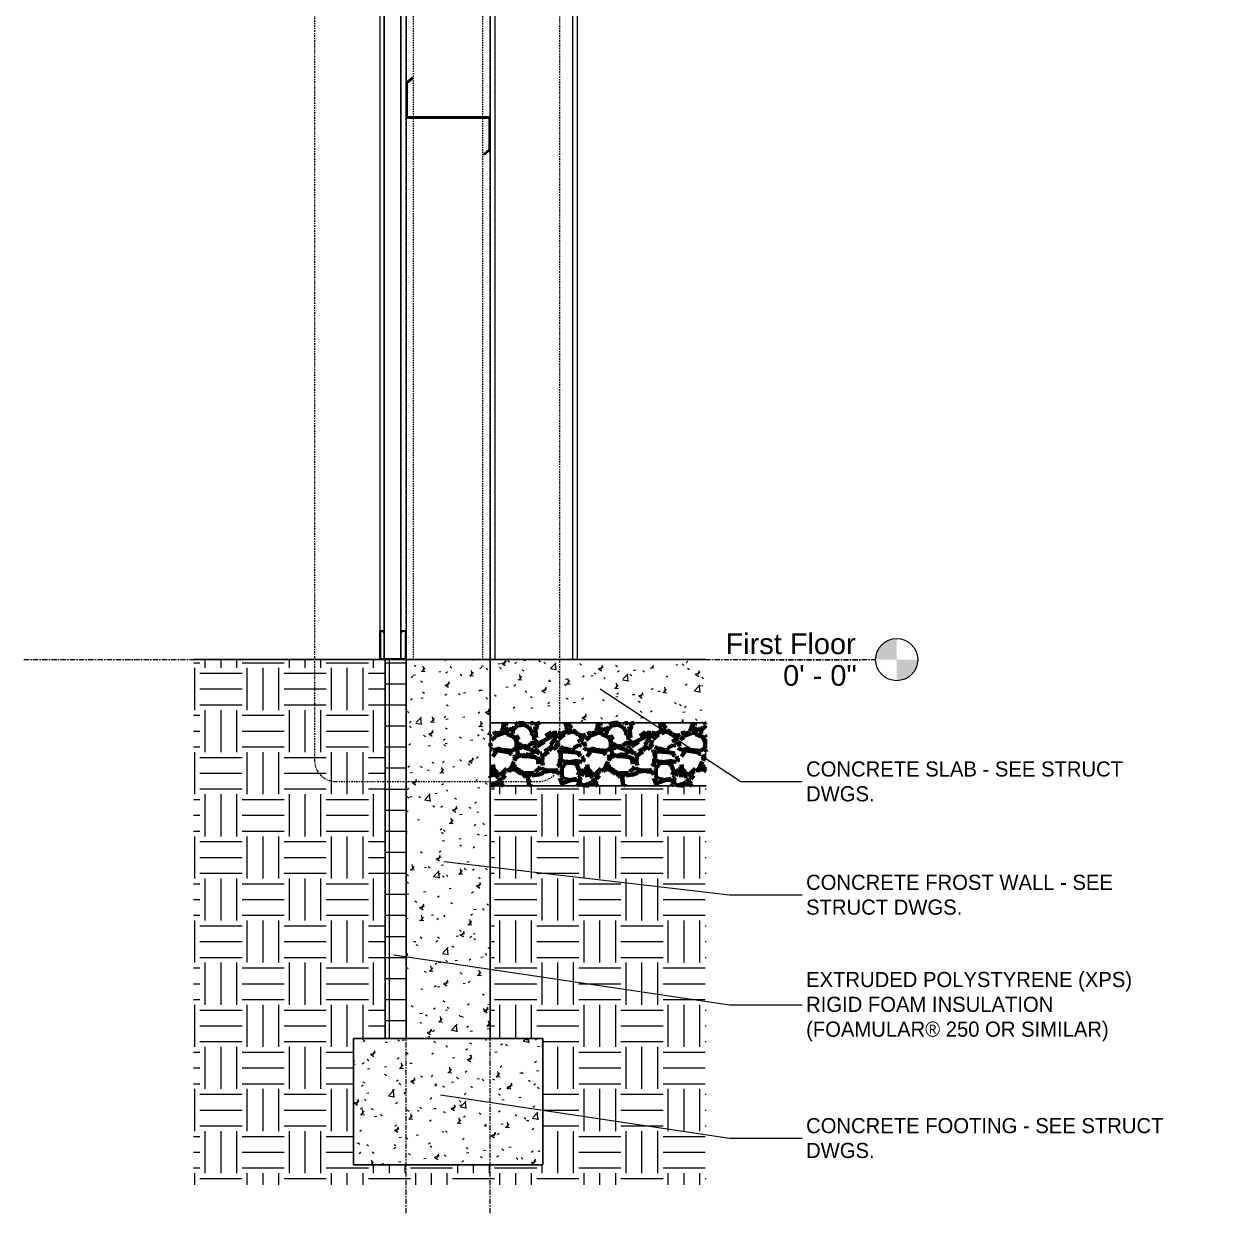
# Model space of a CAD drawing. Header units: inches. Extents: x 22745 to 23280, y -53 to 309.
# Drawn here: x 22967.3 to 23080.3, y -52.6 to 60.4 of the extents above; entities that cross this region are included whole.
import ezdxf

# ---------------------------------------------------------------- set-up
doc = ezdxf.new("R2010")
doc.units = ezdxf.units.IN
doc.header["$MEASUREMENT"] = 0
for name, pattern in [('Dash Dot 3_16_', [0.3125, 0.1875, -0.0625, 0, -0.0625]), ('Grid Line 1_2_', [0.875, 0.5, -0.125, 0.125, -0.125]), ('Hidden 1_8_', [0.1875, 0.125, -0.0625])]:
    doc.linetypes.add(name, pattern=pattern)
for name, color, linetype, lineweight in [('A-ANNO-IDEN', 131, 'Continuous', 9), ('A-ANNO-SYMB', 150, 'Continuous', 9), ('A-FLOR', 192, 'Continuous', 30), ('A-FLOR-LEVL', 51, 'Continuous', 9), ('A-FLOR-PATT', 8, 'Continuous', 70), ('A-GLAZ-CWMG', 51, 'Continuous', 30), ('A-WALL', 113, 'Continuous', 30), ('A-WALL-PATT', 111, 'Continuous', 70), ('C-BLDG-PADS', 91, 'Continuous', 200), ('C-TOPO', 7, 'Continuous', 30), ('L-SITE-WALL', 31, 'Continuous', 30), ('S-BEAM', 12, 'Continuous', 30), ('S-COLS', 52, 'Continuous', 30), ('S-FNDN', 32, 'Continuous', 30), ('S-GRID', 1, 'Continuous', 9)]:
    doc.layers.add(name, color=color, linetype=linetype, lineweight=lineweight)
doc.styles.add('Arial', font='arial.ttf', dxfattribs={"height": 1.967066})
doc.styles.add('Century Gothic', font='GOTHIC.TTF', dxfattribs={"height": 1.437112})
pattern_1 = [(50, (22032.004, 107.706), (4.590705, -0.401868), [0.48, -5.28]), (355, (22032.004, 107.706), (-0.887837, 4.813698), [0.384, -4.224]), (100.451, (22032.386, 107.673), (3.70197, 4.412723), [0.408, -4.487]), (46.184, (22032.004, 108.986), (6.83066, -1.059043), [0.72, -7.92]), (96.636, (22032.573, 108.898), (5.981664, 6.234015), [0.612, -6.731]), (351.184, (22032.004, 108.986), (5.98208, 6.233824), [0.576, -6.336]), (21, (22032.644, 108.666), (3.820292, -2.5771), [0.48, -5.28]), (326, (22032.644, 108.666), (1.557207, 4.640587), [0.384, -4.224]), (71.451, (22032.962, 108.452), (5.377147, 2.064703), [0.408, -4.487]), (37.5, (22032.004, 107.706), (0.0779722, 2.1307863), [0.211, -3.962, 0.211, -4.077, -4.24]), (37.5, (22032.004, 107.706), (0.0779722, 2.1307863), [-8.461, 0.211, -4.029]), (7.5, (22032.004, 107.706), (1.683907, 2.5243905), [0.211, -2.234, 0.211, -3.866, -1.616]), (7.5, (22032.004, 107.706), (1.683907, 2.5243905), [-6.522, 0.211, -1.405]), (327.5, (22030.576, 107.706), (3.4165268, -0.1442966), [0.211, -1.389, 0.211, -4.781, -6.624]), (327.5, (22030.576, 107.706), (3.4165268, -0.1442966), [-6.592, 0.211, -6.413]), (317.5, (22029.936, 107.706), (3.732463, 0.640715), [0.211, -1.869, 0.211, -3.104, -4.704]), (317.5, (22029.936, 107.706), (3.732463, 0.640715), [-5.395, 0.211, -4.493])]
pattern_2 = [(0, (22032.004, 107.706), (4, 4), [4, -4]), (0, (22032.004, 109.206), (4, 4), [4, -4]), (0, (22032.004, 110.706), (4, 4), [4, -4]), (90, (22032.504, 111.206), (-4, 4), [4, -4]), (90, (22034.004, 111.206), (-4, 4), [4, -4]), (90, (22035.504, 111.206), (-4, 4), [4, -4])]

# ---------------------------------------------------------------- blocks, each defined once
blk = doc.blocks.new('Struct_Xcel_Sports Complex_rvt-3-Wall Section - One Story - Polycarbonate near Metal Panel')
at = {"layer": 'A-FLOR-PATT', "lineweight": 9}
h = blk.add_hatch(dxfattribs=at)
h.set_pattern_fill('FP_22', color=256, style=0, pattern_type=2)
h.set_pattern_definition(pattern_1)
h.paths.add_polyline_path([(20920.05, -6), (20920.05, 0), (20899.55, 0), (20899.55, -6)], flags=0)
at = {"layer": 'A-WALL-PATT', "lineweight": 9}
h = blk.add_hatch(dxfattribs=at)
h.set_pattern_fill('FP_22', color=8, style=0, pattern_type=2)
h.set_pattern_definition(pattern_1)
h.paths.add_polyline_path([(20891.55, -36), (20899.55, -36), (20899.55, 0), (20891.55, 0), (20891.55, -17.1)], flags=0)
at = {"layer": 'S-FNDN', "lineweight": 9}
h = blk.add_hatch(dxfattribs=at)
h.set_pattern_fill('FP_22', color=8, style=0, pattern_type=2)
h.set_pattern_definition(pattern_1)
h.paths.add_polyline_path([(20886.55, -48), (20904.55, -48), (20904.55, -36), (20886.55, -36)], flags=0)
at = {"layer": 'A-FLOR', "color": 7}
for p, q in [((20899.55, 0), (20899.55, -6)), ((20920.05, 0), (20899.55, 0)), ((20899.55, -6), (20920.05, -6))]:
    blk.add_line(p, q, dxfattribs=at)
at = {"layer": 'L-SITE-WALL', "color": 7}
for p, q in [((20899.55, 0), (20891.55, 0)), ((20891.55, 0), (20891.55, -36)), ((20899.55, -36), (20899.55, 0)), ((20891.55, -36), (20899.55, -36))]:
    blk.add_line(p, q, dxfattribs=at)
at = {"layer": 'S-FNDN', "color": 7}
for p, q in [((20904.55, -36), (20886.55, -36)), ((20886.55, -36), (20886.55, -48)), ((20904.55, -48), (20904.55, -36)), ((20886.55, -48), (20904.55, -48))]:
    blk.add_line(p, q, dxfattribs=at)
blk = doc.blocks.new('Girt_Z - 8_D-1789509-Wall Section - One Story - Polycarbonate near Metal Panel')
at = {"layer": 'S-BEAM', "color": 7}
for p, q in [((20892.13, 55.3), (20891.55, 54.82)), ((20891.55, 54.82), (20891.55, 51.45)), ((20891.66, 54.77), (20892.2, 55.22)), ((20891.66, 51.63), (20891.66, 54.77)), ((20892.2, 55.22), (20892.13, 55.3)), ((20891.55, 51.45), (20899.37, 51.45)), ((20899.37, 51.55), (20891.74, 51.55)), ((20899.44, 51.37), (20899.44, 48.48)), ((20899.55, 48.43), (20899.55, 51.37)), ((20899.44, 48.48), (20898.91, 48.03)), ((20898.91, 48.03), (20898.98, 47.95)), ((20898.98, 47.95), (20899.55, 48.43))]:
    blk.add_line(p, q, dxfattribs=at)
for centre, radius, start, end in [((20891.74, 51.63), 0.0782, 183.0424, 270), ((20899.37, 51.37), 0.188, 0, 90), ((20899.37, 51.37), 0.0782, 2.1227, 90)]:
    blk.add_arc(centre, radius, start, end, dxfattribs=at)
blk = doc.blocks.new('C-Channel-Column - C8X13_7-1780346-Wall Section - One Story - Polycarbonate near Metal Panel')
at = {"layer": 'S-COLS', "color": 43, "linetype": 'Hidden 1_8_', "lineweight": 18}
for p, q in [((20892.27, 144.8), (20892.27, 150.05)), ((20898.84, 144.8), (20898.84, 150.05)), ((20892.27, 100.18), (20892.27, 144.69)), ((20898.84, 100.18), (20898.84, 144.69)), ((20892.27, 51.55), (20892.27, 100.07)), ((20898.84, 51.55), (20898.84, 100.07)), ((20892.27, 0), (20892.27, 51.45)), ((20898.84, 0), (20898.84, 51.45))]:
    blk.add_line(p, q, dxfattribs=at)
blk = doc.blocks.new('Rectangular Mullion - Profile_Polycarbonate_Lower-1778976-Wall Section - One Story - Polycarbonate near Metal Panel')
at = {"layer": 'A-GLAZ-CWMG', "color": 7}
for p, q in [((20889.48, 2.75), (20889.05, 2.75)), ((20889.05, 2.75), (20889.05, 0)), ((20889.12, 0.06), (20889.12, 2.69)), ((20889.12, 2.69), (20889.42, 2.69)), ((20889.42, 2.69), (20889.42, 2.5)), ((20889.42, 2.5), (20889.48, 2.5)), ((20889.48, 2.5), (20889.48, 2.75)), ((20891.55, 2.75), (20891.05, 2.75)), ((20891.05, 2.75), (20891.05, 2.5)), ((20891.05, 2.5), (20891.12, 2.5)), ((20891.12, 2.5), (20891.12, 2.69)), ((20891.12, 2.69), (20891.49, 2.69)), ((20891.49, 2.69), (20891.49, 0.06)), ((20891.55, 0), (20891.55, 2.75)), ((20889.05, 0), (20891.55, 0)), ((20891.49, 0.06), (20889.12, 0.06))]:
    blk.add_line(p, q, dxfattribs=at)
blk = doc.blocks.new('Rectangular Mullion - Profile_Polycarbonate_Upper and left-1784082-Wall Section - One Story - Polycarbonate near Metal Panel')
at = {"layer": 'A-GLAZ-CWMG', "color": 43, "lineweight": 18}
for p, q in [((20889.12, 173.27), (20889.42, 173.27)), ((20891.12, 173.27), (20891.49, 173.27)), ((20889.05, 170.68), (20889.05, 2.75)), ((20891.55, 162.17), (20891.55, 144.8)), ((20891.55, 141.42), (20891.55, 103.2)), ((20891.55, 100.26), (20891.55, 54.82)), ((20891.55, 51.45), (20891.55, 2.75))]:
    blk.add_line(p, q, dxfattribs=at)
at = {"layer": 'A-GLAZ-CWMG', "color": 10, "lineweight": 18}
for p, q in [((20889.48, 173.21), (20889.48, 170.68)), ((20891.05, 173.21), (20891.05, 170.68)), ((20889.48, 170.68), (20889.48, 2.75)), ((20891.05, 170.68), (20891.05, 2.75)), ((20889.48, 2.75), (20889.48, 2.5)), ((20889.48, 2.5), (20889.48, 0.06)), ((20891.05, 2.75), (20891.05, 2.5)), ((20891.05, 2.5), (20891.05, 0.06))]:
    blk.add_line(p, q, dxfattribs=at)
blk = doc.blocks.new('Level - Level Head - Circle-15001-Wall Section - One Story - Polycarbonate near Metal Panel')
at = {"layer": 'A-FLOR-LEVL'}
h = blk.add_hatch(color=256, dxfattribs=at)
edge = h.paths.add_edge_path(flags=0)
edge.add_line((20938.17, 0), (20936.17, 0))
edge.add_arc((20938.17, 0), 2, 90, 180, ccw=False)
edge.add_line((20938.17, 2), (20938.17, 0))
h = blk.add_hatch(color=256, dxfattribs=at)
edge = h.paths.add_edge_path(flags=0)
edge.add_line((20938.17, -2), (20938.17, 0))
edge.add_line((20938.17, 0), (20940.17, 0))
edge.add_arc((20938.17, 0), 2, 270, 360, ccw=False)
blk.add_circle((20938.17, 0), 2, dxfattribs=at)

msp = doc.modelspace()

# ---------------------------------------------------------------- hatches: boundary and pattern name
at = {"layer": 'A-WALL-PATT', "lineweight": 9}
h = msp.add_hatch(dxfattribs=at)
h.set_pattern_fill('FP_23', color=8, style=0, pattern_type=2)
h.set_pattern_definition([(0, (22032.004, 107.706), (0, 2), []), (90, (22032.004, 107.706), (-2, 1e-16), [])])
h.paths.add_polyline_path([(23001.59055, -36), (23003.59055, -36), (23003.59055, 0), (23001.59055, 0), (23001.59055, -17.10302)], flags=0)
at = {"layer": 'C-BLDG-PADS'}
h = msp.add_hatch(dxfattribs=at)
h.set_pattern_fill('FP_24', color=253, style=0, pattern_type=2)
h.set_pattern_definition([(212.005, (22031.466, 109.05), (-26.8733981, -17.9159044), [0.845, -83.662]), (213.69, (22032.004, 109.408), (-8.957864, -8.957288), [0.646, -31.652]), (198.435, (22032.272, 109.498), (-17.91556, -8.958116), [0.283, -28.044]), (180, (22032.631, 109.498), (-1e-15, -8.958), [0.358, -8.599]), (161.565, (22032.899, 109.408), (-8.957784, -0.000308), [0.283, -28.044]), (333.435, (22032.989, 115.858), (8.957688, 8e-06), [0.401, -19.63]), (296.565, (22032.899, 116.037), (8.95768, -8.957696), [0.2, -19.83]), (270, (22032.899, 116.485), (8.958, 5e-16), [0.448, -8.51]), (186.34, (22032.989, 110.663), (-71.6621393, -8.957303), [0.811, -80.305]), (296.565, (22034.96, 116.216), (8.95768, -8.957696), [0.2, -19.83]), (303.69, (22034.78, 116.485), (8.957288, -8.957864), [0.323, -31.975]), (229.399, (22036.214, 112.544), (-44.7884875, -53.7473544), [0.826, -81.761]), (243.435, (22036.482, 113.081), (8e-06, -8.957688), [0.601, -19.429]), (213.69, (22039.618, 112.096), (-8.957864, -8.957288), [0.323, -31.975]), (33.69, (22036.93, 109.588), (8.957864, 8.957288), [0.323, -31.975]), (0, (22036.751, 109.588), (0, 8.958), [0.179, -8.779]), (333.435, (22036.572, 109.677), (8.957688, 8e-06), [0.2, -19.83]), (284.036, (22036.482, 110.035), (8.957939, -26.872743), [0.369, -36.564]), (270, (22036.482, 110.215), (8.958, 5e-16), [0.179, -8.779]), (243.435, (22036.482, 110.394), (8e-06, -8.957688), [0.2, -19.83]), (135, (22036.482, 110.483), (-8.95763, 0), [0.127, -12.542]), (90, (22036.482, 110.394), (-8.958, 5e-16), [0.09, -8.868]), (18.435, (22039.707, 114.514), (17.91556, 8.958116), [0.567, -27.76]), (6.34, (22040.245, 114.694), (71.6621393, 8.957303), [0.811, -80.305]), (180, (22039.886, 112.544), (-1e-15, -8.958), [0.537, -8.42]), (197.354, (22041.32, 112.992), (-26.87350694, -8.9574251), [1.502, -148.658]), (198.435, (22041.588, 113.081), (-17.91556, -8.958116), [0.283, -28.044]), (213.69, (22041.857, 113.26), (-8.957864, -8.957288), [0.323, -31.975]), (251.565, (22041.947, 113.529), (0.000308, -8.957784), [0.283, -28.044]), (243.435, (22042.036, 113.708), (8e-06, -8.957688), [0.2, -19.83]), (270, (22042.036, 113.887), (8.958, 5e-16), [0.179, -8.779]), (293.199, (22041.768, 114.514), (8.9578529, -17.9159109), [0.682, -67.538]), (315, (22041.499, 114.783), (8.95763, 0), [0.38, -12.288]), (0, (22041.051, 114.783), (0, 8.958), [0.448, -8.51]), (341.565, (22039.08, 112.633), (8.957784, 0.000308), [0.283, -28.044]), (303.69, (22038.901, 112.902), (8.957288, -8.957864), [0.323, -31.975]), (279.462, (22038.811, 113.439), (8.957849, -44.788746), [0.545, -53.943]), (270, (22038.811, 113.977), (8.958, 5e-16), [0.537, -8.42]), (239.036, (22039.08, 114.425), (-8.9579617, -17.9152186), [0.522, -51.71]), (188.13, (22039.707, 114.514), (-53.7463539, -8.9578155), [0.633, -62.708]), (116.565, (22033.079, 114.246), (-8.95768, 8.957696), [0.2, -19.83]), (135, (22033.258, 114.066), (-8.95763, 0), [0.253, -12.415]), (168.69, (22033.706, 113.977), (-8.9579967, -0.0001856), [0.457, -45.219]), (191.31, (22034.153, 114.066), (-35.8309957, -8.958039), [0.457, -45.219]), (194.036, (22034.512, 114.156), (-26.872743, -8.957939), [0.369, -36.564]), (236.31, (22034.691, 114.425), (-8.9578324, -17.9148854), [0.323, -31.975]), (236.31, (22034.87, 114.694), (-8.9578324, -17.9148854), [0.323, -31.975]), (270, (22034.87, 114.962), (8.958, 5e-16), [0.269, -8.689]), (291.801, (22034.691, 115.41), (8.957258, -17.9157645), [0.482, -47.757]), (116.565, (22034.78, 113.529), (-8.95768, 8.957696), [0.401, -19.63]), (168.69, (22035.228, 113.439), (-8.9579967, -0.0001856), [0.457, -45.219]), (194.036, (22035.587, 113.529), (-26.872743, -8.957939), [0.369, -36.564]), (225, (22035.855, 113.798), (0, -8.95763), [0.38, -12.288]), (251.565, (22035.945, 114.066), (0.000308, -8.957784), [0.283, -28.044]), (296.565, (22035.766, 114.425), (8.95768, -8.957696), [0.401, -19.63]), (315, (22035.587, 114.604), (8.95763, 0), [0.253, -12.415]), (326.31, (22035.318, 114.783), (17.9148854, -8.9578324), [0.323, -31.975]), (0, (22035.139, 114.783), (0, 8.958), [0.179, -8.779]), (33.69, (22034.87, 114.604), (8.957864, 8.957288), [0.323, -31.975]), (71.565, (22034.78, 114.335), (-0.000308, 8.957784), [0.283, -28.044]), (63.435, (22034.691, 114.156), (-8e-06, 8.957688), [0.2, -19.83]), (71.565, (22034.601, 113.887), (-0.000308, 8.957784), [0.283, -28.044]), (104.036, (22034.601, 113.529), (-8.957939, 26.872743), [0.369, -36.564]), (45, (22034.422, 113.35), (0, 8.95763), [0.253, -12.415]), (18.435, (22034.153, 113.26), (17.91556, 8.958116), [0.283, -28.044]), (0, (22033.706, 113.26), (0, 8.958), [0.448, -8.51]), (14.036, (22033.347, 113.171), (26.872743, 8.957939), [0.369, -36.564]), (341.565, (22033.079, 113.26), (8.957784, 0.000308), [0.283, -28.044]), (270, (22033.079, 113.529), (8.958, 5e-16), [0.269, -8.689]), (225, (22033.347, 113.798), (0, -8.95763), [0.38, -12.288]), (198.435, (22033.885, 113.977), (-17.91556, -8.958116), [0.567, -27.76]), (180, (22034.333, 113.977), (-1e-15, -8.958), [0.448, -8.51]), (153.435, (22034.512, 113.887), (-8.957688, -8e-06), [0.2, -19.83]), (206.565, (22037.916, 112.454), (-8.957696, -8.95768), [0.2, -19.83]), (146.31, (22038.184, 112.275), (-17.9148854, 8.9578324), [0.323, -31.975]), (119.745, (22038.543, 111.648), (-26.8730863, 44.7883908), [0.722, -71.498]), (95.711, (22038.632, 110.752), (-8.9579968, 80.6197401), [0.9, -89.124]), (90, (22038.632, 110.663), (-8.958, 5e-16), [0.09, -8.868]), (63.435, (22038.543, 110.483), (-8e-06, 8.957688), [0.2, -19.83]), (26.565, (22038.364, 110.394), (8.957696, 8.95768), [0.2, -19.83]), (0, (22038.095, 110.394), (0, 8.958), [0.269, -8.689]), (0, (22038.005, 110.394), (0, 8.958), [0.09, -8.868]), (0, (22037.826, 110.394), (0, 8.958), [0.179, -8.779]), (326.31, (22037.557, 110.573), (17.9148854, -8.9578324), [0.323, -31.975]), (333.435, (22037.378, 110.663), (8.957688, 8e-06), [0.2, -19.83]), (284.036, (22037.289, 111.021), (8.957939, -26.872743), [0.369, -36.564]), (270, (22037.289, 111.2), (8.958, 5e-16), [0.179, -8.779]), (270, (22037.289, 111.469), (8.958, 5e-16), [0.269, -8.689]), (258.69, (22037.378, 111.917), (0.0001856, -8.9579967), [0.457, -45.219]), (231.34, (22037.737, 112.365), (-26.8734076, -35.8310124), [0.574, -56.784]), (270, (22039.618, 112.185), (8.958, 5e-16), [0.09, -8.868]), (270, (22039.618, 112.275), (8.958, 5e-16), [0.09, -8.868]), (326.31, (22039.349, 112.454), (17.9148854, -8.9578324), [0.323, -31.975]), (333.435, (22038.811, 112.723), (8.957688, 8e-06), [0.601, -19.429]), (0, (22038.364, 112.723), (0, 8.958), [0.448, -8.51]), (63.435, (22038.274, 112.544), (-8e-06, 8.957688), [0.2, -19.83]), (90, (22038.274, 112.185), (-8.958, 5e-16), [0.358, -8.599]), (135, (22038.543, 111.917), (-8.95763, 0), [0.38, -12.288]), (161.565, (22038.811, 111.827), (-8.957784, -0.000308), [0.283, -28.044]), (180, (22039.08, 111.827), (-1e-15, -8.958), [0.269, -8.689]), (198.435, (22039.349, 111.917), (-17.91556, -8.958116), [0.283, -28.044]), (351.87, (22035.855, 116.754), (8.958053, 0.0001574), [1.267, -62.074]), (14.036, (22035.497, 116.664), (26.872743, 8.957939), [0.369, -36.564]), (53.13, (22035.228, 116.306), (17.915248, 26.873568), [0.448, -44.341]), (95.194, (22035.318, 115.321), (-8.9571172, 89.5779449), [0.989, -97.952]), (101.31, (22035.408, 114.873), (-8.958039, 35.8309957), [0.457, -45.219]), (143.13, (22035.766, 114.604), (-26.873568, 17.915248), [0.448, -44.341]), (161.565, (22036.035, 114.514), (-8.957784, -0.000308), [0.283, -28.044]), (198.435, (22036.303, 114.604), (-17.91556, -8.958116), [0.283, -28.044]), (225, (22036.751, 115.052), (0, -8.95763), [0.633, -12.035]), (228.814, (22037.378, 115.768), (-53.7462873, -62.7043378), [0.952, -94.27]), (251.565, (22037.468, 116.037), (0.000308, -8.957784), [0.283, -28.044]), (270, (22037.468, 116.127), (8.958, 5e-16), [0.09, -8.868]), (288.435, (22037.378, 116.395), (8.958116, -17.91556), [0.283, -28.044]), (326.31, (22037.109, 116.575), (17.9148854, -8.9578324), [0.323, -31.975]), (90, (22032.989, 114.425), (-8.958, 5e-16), [0.627, -8.331]), (338.199, (22034.243, 115.589), (26.8731506, -8.9579367), [0.482, -47.757]), (0, (22033.706, 115.589), (0, 8.958), [0.537, -8.42]), (30.964, (22033.258, 115.321), (26.8732377, 17.915371), [0.522, -51.71]), (45, (22032.989, 115.052), (0, 8.95763), [0.38, -12.288]), (90, (22031.556, 111.558), (-8.958, 5e-16), [0.627, -8.331]), (116.565, (22031.824, 111.021), (-8.95768, 8.957696), [0.601, -19.429]), (153.435, (22032.362, 110.752), (-8.957688, -8e-06), [0.601, -19.429]), (180, (22032.81, 110.752), (-1e-15, -8.958), [0.448, -8.51]), (218.66, (22033.258, 111.11), (-8.9579408, -8.9580008), [0.574, -56.784]), (231.34, (22033.616, 111.558), (-26.8734076, -35.8310124), [0.574, -56.784]), (213.69, (22034.153, 111.917), (-8.957864, -8.957288), [0.646, -31.652]), (239.036, (22034.422, 112.365), (-8.9579617, -17.9152186), [0.522, -51.71]), (270, (22034.422, 112.544), (8.958, 5e-16), [0.179, -8.779]), (270, (22034.422, 112.812), (8.958, 5e-16), [0.269, -8.689]), (315, (22034.153, 113.081), (8.95763, 0), [0.38, -12.288]), (350.538, (22033.616, 113.171), (8.9579364, 0.0003792), [0.545, -53.943]), (14.036, (22032.899, 112.992), (26.872743, 8.957939), [0.739, -36.195]), (18.435, (22032.093, 112.723), (17.91556, 8.958116), [0.85, -27.477]), (45, (22031.824, 112.454), (0, 8.95763), [0.38, -12.288]), (45, (22031.556, 112.185), (0, 8.95763), [0.38, -12.288]), (108.435, (22033.526, 110.215), (-8.958116, 17.91556), [0.567, -27.76]), (126.87, (22033.795, 109.856), (-8.958216, 8.957584), [0.448, -44.341]), (146.31, (22034.064, 109.677), (-17.9148854, 8.9578324), [0.323, -31.975]), (161.565, (22034.333, 109.588), (-8.957784, -0.000308), [0.283, -28.044]), (135, (22034.601, 109.319), (-8.95763, 0), [0.38, -12.288]), (161.565, (22034.87, 109.229), (-8.957784, -0.000308), [0.283, -28.044]), (180, (22035.139, 109.229), (-1e-15, -8.958), [0.269, -8.689]), (206.565, (22035.318, 109.319), (-8.957696, -8.95768), [0.2, -19.83]), (206.565, (22035.676, 109.498), (-8.957696, -8.95768), [0.401, -19.63]), (189.462, (22036.214, 109.588), (-44.788746, -8.957849), [0.545, -53.943]), (243.435, (22036.393, 109.946), (8e-06, -8.957688), [0.401, -19.63]), (270, (22036.393, 110.035), (8.958, 5e-16), [0.09, -8.868]), (270, (22036.393, 110.215), (8.958, 5e-16), [0.179, -8.779]), (326.31, (22036.124, 110.752), (17.9148854, -8.9578324), [0.323, -31.975]), (327.995, (22035.408, 111.2), (44.78954215, -26.8727667), [0.845, -83.662]), (329.036, (22034.96, 111.469), (17.9152186, -8.9579617), [0.522, -51.71]), (341.565, (22034.422, 111.648), (8.957784, 0.000308), [0.567, -27.76]), (0, (22034.064, 111.648), (0, 8.958), [0.358, -8.599]), (33.69, (22033.795, 111.469), (8.957864, 8.957288), [0.323, -31.975]), (53.13, (22033.526, 111.11), (17.915248, 26.873568), [0.448, -44.341]), (63.435, (22033.347, 110.752), (-8e-06, 8.957688), [0.401, -19.63]), (225, (22037.468, 110.035), (0, -8.95763), [0.38, -12.288]), (236.31, (22037.647, 110.304), (-8.9578324, -17.9148854), [0.323, -31.975]), (270, (22037.647, 110.394), (8.958, 5e-16), [0.09, -8.868]), (315, (22037.468, 110.573), (8.95763, 0), [0.253, -12.415]), (333.435, (22037.109, 110.752), (8.957688, 8e-06), [0.401, -19.63]), (18.435, (22036.572, 110.573), (17.91556, 8.958116), [0.567, -27.76]), (75.964, (22036.482, 110.215), (-0.000523, 8.9575682), [0.369, -36.564]), (71.565, (22032.451, 108.513), (-0.000308, 8.957784), [0.283, -28.044]), (135, (22032.631, 108.334), (-8.95763, 0), [0.253, -12.415]), (146.31, (22032.899, 108.154), (-17.9148854, 8.9578324), [0.323, -31.975]), (153.435, (22033.258, 107.975), (-8.957688, -8e-06), [0.401, -19.63]), (180, (22033.347, 107.975), (-1e-15, -8.958), [0.09, -8.868]), (161.565, (22033.616, 107.886), (-8.957784, -0.000308), [0.283, -28.044]), (180, (22033.974, 107.886), (-1e-15, -8.958), [0.358, -8.599]), (198.435, (22034.243, 107.975), (-17.91556, -8.958116), [0.283, -28.044]), (210.964, (22034.691, 108.244), (-26.8732377, -17.915371), [0.522, -51.71]), (206.565, (22034.87, 108.334), (-8.957696, -8.95768), [0.2, -19.83]), (251.565, (22034.96, 108.602), (0.000308, -8.957784), [0.283, -28.044]), (303.69, (22034.78, 108.871), (8.957288, -8.957864), [0.323, -31.975]), (306.87, (22034.512, 109.229), (8.958216, -8.957584), [0.448, -44.341]), (323.13, (22034.153, 109.498), (26.873568, -17.915248), [0.448, -44.341]), (345.964, (22033.795, 109.588), (8.9575682, 0.000523), [0.369, -36.564]), (18.435, (22033.526, 109.498), (17.91556, 8.958116), [0.283, -28.044]), (30.964, (22033.079, 109.229), (26.8732377, 17.915371), [0.522, -51.71]), (39.806, (22032.541, 108.781), (8.9575211, 8.9577832), [0.7, -69.263]), (135, (22035.228, 107.975), (-8.95763, 0), [0.127, -12.542]), (153.435, (22035.408, 107.886), (-8.957688, -8e-06), [0.2, -19.83]), (191.31, (22035.855, 107.975), (-35.8309957, -8.958039), [0.457, -45.219]), (165.964, (22036.214, 107.886), (-8.9575682, -0.000523), [0.369, -36.564]), (175.236, (22037.289, 107.796), (-8.9579498, -2.7e-05), [1.079, -106.787]), (206.565, (22037.468, 107.886), (-8.957696, -8.95768), [0.2, -19.83]), (225, (22037.647, 108.065), (0, -8.95763), [0.253, -12.415]), (270, (22037.647, 108.513), (8.958, 5e-16), [0.448, -8.51]), (270, (22037.647, 108.781), (8.958, 5e-16), [0.269, -8.689]), (308.66, (22037.289, 109.229), (8.9580008, -8.9579408), [0.574, -56.784]), (338.199, (22036.841, 109.408), (26.8731506, -8.9579367), [0.482, -47.757]), (348.69, (22036.393, 109.498), (8.9579967, 0.0001856), [0.457, -45.219]), (18.435, (22035.587, 109.229), (17.91556, 8.958116), [0.85, -27.477]), (36.87, (22035.228, 108.961), (8.957584, 8.958216), [0.448, -44.341]), (68.199, (22035.049, 108.513), (8.9579367, 26.8731506), [0.482, -47.757]), (101.31, (22035.139, 108.065), (-8.958039, 35.8309957), [0.457, -45.219]), (348.69, (22034.333, 116.575), (8.9579967, 0.0001856), [0.457, -45.219]), (354.806, (22033.347, 116.664), (8.9577878, 6.706e-05), [0.989, -97.952]), (0, (22033.079, 116.664), (0, 8.958), [0.269, -8.689]), (45, (22032.899, 116.485), (0, 8.95763), [0.253, -12.415]), (180, (22033.616, 115.679), (-1e-15, -8.958), [0.269, -8.689]), (188.13, (22034.243, 115.768), (-53.7463539, -8.9578155), [0.633, -62.708]), (172.875, (22034.96, 115.679), (-8.9581606, 0.0001215), [0.722, -71.498]), (225, (22035.049, 115.768), (0, -8.95763), [0.127, -12.542]), (270, (22035.049, 116.037), (8.958, 5e-16), [0.269, -8.689]), (161.565, (22037.916, 116.306), (-8.957784, -0.000308), [0.283, -28.044]), (180, (22038.274, 116.306), (-1e-15, -8.958), [0.358, -8.599]), (198.435, (22038.543, 116.395), (-17.91556, -8.958116), [0.283, -28.044]), (170.538, (22039.08, 116.306), (-8.9579364, -0.0003792), [0.545, -53.943]), (213.69, (22039.349, 116.485), (-8.957864, -8.957288), [0.323, -31.975]), (270, (22039.349, 116.575), (8.958, 5e-16), [0.09, -8.868]), (296.565, (22039.259, 116.754), (8.95768, -8.957696), [0.2, -19.83]), (341.565, (22038.722, 116.933), (8.957784, 0.000308), [0.567, -27.76]), (341.565, (22038.184, 117.112), (8.957784, 0.000308), [0.567, -27.76]), (14.036, (22037.826, 117.023), (26.872743, 8.957939), [0.369, -36.564]), (45, (22037.557, 116.754), (0, 8.95763), [0.38, -12.288]), (104.036, (22037.647, 116.395), (-8.957939, 26.872743), [0.369, -36.564]), (0, (22030.66, 108.602), (0, 8.958), [0.09, -8.868]), (315, (22030.481, 108.781), (8.95763, 0), [0.253, -12.415]), (274.764, (22030.391, 109.856), (8.958483, -98.5353989), [1.079, -106.787]), (255.964, (22030.481, 110.215), (0.000523, -8.9575682), [0.369, -36.564]), (225, (22030.66, 110.394), (0, -8.95763), [0.253, -12.415]), (198.435, (22031.466, 110.663), (-17.91556, -8.958116), [0.85, -27.477]), (180, (22031.556, 110.663), (-1e-15, -8.958), [0.09, -8.868]), (171.87, (22032.183, 110.573), (-8.958053, -0.0001574), [0.633, -62.708]), (146.31, (22033.258, 110.483), (-17.9148854, 8.9578324), [0.323, -31.975]), (108.435, (22033.437, 109.946), (-8.958116, 17.91556), [0.567, -27.76]), (90, (22033.437, 109.856), (-8.958, 5e-16), [0.09, -8.868]), (71.565, (22033.347, 109.588), (-0.000308, 8.957784), [0.283, -28.044]), (26.565, (22033.168, 109.498), (8.957696, 8.95768), [0.2, -19.83]), (18.435, (22032.899, 109.408), (17.91556, 8.958116), [0.283, -28.044]), (126.87, (22037.737, 108.781), (-8.958216, 8.957584), [0.448, -44.341]), (123.69, (22037.916, 108.513), (-8.957288, 8.957864), [0.323, -31.975]), (149.036, (22038.364, 108.244), (-17.9152186, 8.9579617), [0.522, -51.71]), (168.69, (22038.811, 108.154), (-8.9579967, -0.0001856), [0.457, -45.219]), (213.69, (22039.08, 108.334), (-8.957864, -8.957288), [0.323, -31.975]), (251.565, (22039.17, 108.602), (0.000308, -8.957784), [0.283, -28.044]), (270, (22039.17, 108.692), (8.958, 5e-16), [0.09, -8.868]), (279.462, (22039.08, 109.229), (8.957849, -44.788746), [0.545, -53.943]), (243.435, (22039.17, 109.408), (8e-06, -8.957688), [0.2, -19.83]), (270, (22039.17, 109.498), (8.958, 5e-16), [0.09, -8.868]), (296.565, (22038.901, 110.035), (8.95768, -8.957696), [0.601, -19.429]), (329.036, (22038.453, 110.304), (17.9152186, -8.9579617), [0.522, -51.71]), (8.13, (22037.826, 110.215), (53.7463539, 8.9578155), [0.633, -62.708]), (45, (22037.468, 109.856), (0, 8.95763), [0.507, -12.161]), (45, (22037.289, 109.677), (0, 8.95763), [0.253, -12.415]), (90, (22037.289, 109.408), (-8.958, 5e-16), [0.269, -8.689]), (123.69, (22037.468, 109.14), (-8.957288, 8.957864), [0.323, -31.975]), (101.31, (22038.811, 110.752), (-8.958039, 35.8309957), [0.457, -45.219]), (108.435, (22038.901, 110.483), (-8.958116, 17.91556), [0.283, -28.044]), (135, (22038.991, 110.394), (-8.95763, 0), [0.127, -12.542]), (180, (22039.259, 110.394), (-1e-15, -8.958), [0.269, -8.689]), (213.69, (22039.528, 110.573), (-8.957864, -8.957288), [0.323, -31.975]), (187.125, (22040.245, 110.663), (-62.7041502, -8.9576466), [0.722, -71.498]), (236.31, (22040.424, 110.931), (-8.9578324, -17.9148854), [0.323, -31.975]), (270, (22040.424, 111.021), (8.958, 5e-16), [0.09, -8.868]), (288.435, (22040.334, 111.29), (8.958116, -17.91556), [0.283, -28.044]), (285.945, (22040.155, 111.917), (8.9570967, -26.8732826), [0.652, -64.561]), (315, (22039.976, 112.096), (8.95763, 0), [0.253, -12.415]), (18.435, (22039.707, 112.006), (17.91556, 8.958116), [0.283, -28.044]), (29.745, (22039.08, 111.648), (44.7883908, 26.8730863), [0.722, -71.498]), (18.435, (22038.811, 111.558), (17.91556, 8.958116), [0.283, -28.044]), (75.964, (22038.722, 111.2), (-0.000523, 8.9575682), [0.369, -36.564]), (180, (22036.124, 113.529), (-1e-15, -8.958), [0.269, -8.689]), (180, (22036.303, 113.529), (-1e-15, -8.958), [0.179, -8.779]), (135, (22036.482, 113.35), (-8.95763, 0), [0.253, -12.415]), (90, (22036.482, 113.081), (-8.958, 5e-16), [0.269, -8.689]), (26.565, (22035.139, 111.648), (8.957696, 8.95768), [0.601, -19.429]), (341.565, (22034.87, 111.737), (8.957784, 0.000308), [0.283, -28.044]), (300.964, (22034.601, 112.185), (17.915371, -26.8732377), [0.522, -51.71]), (71.565, (22036.303, 112.454), (-0.000308, 8.957784), [0.283, -28.044]), (90, (22036.303, 112.006), (-8.958, 5e-16), [0.448, -8.51]), (123.69, (22036.482, 111.737), (-8.957288, 8.957864), [0.323, -31.975]), (153.435, (22036.841, 111.558), (-8.957688, -8e-06), [0.401, -19.63]), (198.435, (22037.109, 111.648), (-17.91556, -8.958116), [0.283, -28.044]), (243.435, (22037.199, 111.827), (8e-06, -8.957688), [0.2, -19.83]), (255.964, (22037.289, 112.185), (0.000523, -8.9575682), [0.369, -36.564]), (251.565, (22037.378, 112.454), (0.000308, -8.957784), [0.283, -28.044]), (291.801, (22037.199, 112.902), (8.957258, -17.9157645), [0.482, -47.757]), (323.13, (22036.841, 113.171), (26.873568, -17.915248), [0.448, -44.341]), (18.435, (22036.572, 113.081), (17.91556, 8.958116), [0.283, -28.044]), (63.435, (22036.393, 112.723), (-8e-06, 8.957688), [0.401, -19.63]), (135, (22035.676, 111.11), (-8.95763, 0), [0.38, -12.288]), (149.036, (22036.124, 110.842), (-17.9152186, 8.9579617), [0.522, -51.71]), (146.31, (22036.393, 110.663), (-17.9148854, 8.9578324), [0.323, -31.975]), (180, (22036.572, 110.663), (-1e-15, -8.958), [0.179, -8.779]), (210.964, (22037.02, 110.931), (-26.8732377, -17.915371), [0.522, -51.71]), (243.435, (22037.109, 111.11), (8e-06, -8.957688), [0.2, -19.83]), (303.69, (22036.93, 111.379), (8.957288, -8.957864), [0.323, -31.975]), (321.34, (22036.482, 111.737), (35.8310124, -26.8734076), [0.574, -56.784]), (345.964, (22036.124, 111.827), (8.9575682, 0.000523), [0.369, -36.564]), (11.31, (22035.676, 111.737), (35.8309957, 8.958039), [0.457, -45.219]), (26.565, (22035.497, 111.648), (8.957696, 8.95768), [0.2, -19.83]), (71.565, (22035.408, 111.379), (-0.000308, 8.957784), [0.283, -28.044]), (15.945, (22035.228, 113.35), (26.8732826, 8.9570967), [0.652, -64.561]), (29.745, (22034.601, 112.992), (44.7883908, 26.8730863), [0.722, -71.498]), (63.435, (22034.512, 112.812), (-8e-06, 8.957688), [0.2, -19.83]), (90, (22034.512, 112.544), (-8.958, 5e-16), [0.269, -8.689]), (104.036, (22034.601, 112.185), (-8.957939, 26.872743), [0.369, -36.564]), (120.964, (22034.87, 111.737), (-17.915371, 26.8732377), [0.522, -51.71]), (153.435, (22039.886, 116.485), (-8.957688, -8e-06), [0.2, -19.83]), (180, (22040.066, 116.485), (-1e-15, -8.958), [0.179, -8.779]), (209.745, (22040.693, 116.843), (-44.7883908, -26.8730863), [0.722, -71.498]), (225, (22041.051, 117.202), (0, -8.95763), [0.507, -12.161]), (239.036, (22041.32, 117.65), (-8.9579617, -17.9152186), [0.522, -51.71]), (239.036, (22041.588, 118.097), (-8.9579617, -17.9152186), [0.522, -51.71]), (270, (22041.588, 118.187), (8.958, 5e-16), [0.09, -8.868]), (333.435, (22041.409, 118.277), (8.957688, 8e-06), [0.2, -19.83]), (0, (22041.14, 118.277), (0, 8.958), [0.269, -8.689]), (45, (22040.872, 118.008), (0, 8.95763), [0.38, -12.288]), (26.565, (22039.797, 117.47), (8.957696, 8.95768), [1.202, -18.828]), (30.964, (22039.349, 117.202), (26.8732377, 17.915371), [0.522, -51.71]), (90, (22039.349, 117.023), (-8.958, 5e-16), [0.179, -8.779]), (128.66, (22039.707, 116.575), (-8.9580008, 8.9579408), [0.574, -56.784]), (255.964, (22038.722, 113.619), (0.000523, -8.9575682), [0.369, -36.564]), (281.31, (22038.632, 114.066), (8.958039, -35.8309957), [0.457, -45.219]), (309.806, (22038.184, 114.604), (8.9577832, -8.9575211), [0.7, -69.263]), (329.036, (22037.737, 114.873), (17.9152186, -8.9579617), [0.522, -51.71]), (345.964, (22037.378, 114.962), (8.9575682, 0.000523), [0.369, -36.564]), (0, (22037.02, 114.962), (0, 8.958), [0.358, -8.599]), (26.565, (22036.662, 114.783), (8.957696, 8.95768), [0.401, -19.63]), (45, (22036.393, 114.514), (0, 8.95763), [0.38, -12.288]), (53.13, (22036.124, 114.156), (17.915248, 26.873568), [0.448, -44.341]), (90, (22036.124, 113.887), (-8.958, 5e-16), [0.269, -8.689]), (135, (22036.393, 113.619), (-8.95763, 0), [0.38, -12.288]), (144.462, (22037.02, 113.171), (-26.8730984, 17.9160047), [0.771, -76.287]), (135, (22037.468, 112.723), (-8.95763, 0), [0.633, -12.035]), (153.435, (22037.826, 112.544), (-8.957688, -8e-06), [0.401, -19.63]), (206.565, (22038.184, 112.723), (-8.957696, -8.95768), [0.401, -19.63]), (230.194, (22038.632, 113.26), (-35.8312, -44.7884408), [0.7, -69.263]), (66.801, (22037.468, 115.41), (17.9161637, 44.7888901), [0.682, -67.538]), (90, (22037.468, 115.141), (-8.958, 5e-16), [0.269, -8.689]), (153.435, (22037.647, 115.052), (-8.957688, -8e-06), [0.2, -19.83]), (153.435, (22038.005, 114.873), (-8.957688, -8e-06), [0.401, -19.63]), (149.036, (22038.453, 114.604), (-17.9152186, 8.9579617), [0.522, -51.71]), (180, (22038.901, 114.604), (-1e-15, -8.958), [0.448, -8.51]), (180, (22039.439, 114.604), (-1e-15, -8.958), [0.537, -8.42]), (213.69, (22039.707, 114.783), (-8.957864, -8.957288), [0.323, -31.975]), (243.435, (22039.886, 115.141), (8e-06, -8.957688), [0.401, -19.63]), (277.125, (22039.797, 115.858), (8.9576466, -62.7041502), [0.722, -71.498]), (315, (22039.618, 116.037), (8.95763, 0), [0.253, -12.415]), (341.565, (22039.349, 116.127), (8.957784, 0.000308), [0.283, -28.044]), (352.875, (22038.632, 116.216), (8.9581606, -0.0001215), [0.722, -71.498]), (0, (22038.184, 116.216), (0, 8.958), [0.448, -8.51]), (21.801, (22037.737, 116.037), (17.9157645, 8.957258), [0.482, -47.757]), (90, (22041.768, 115.589), (-8.958, 5e-16), [0.358, -8.599]), (90, (22041.768, 115.231), (-8.958, 5e-16), [0.358, -8.599]), (56.31, (22041.588, 114.962), (8.9578324, 17.9148854), [0.323, -31.975]), (18.435, (22041.32, 114.873), (17.91556, 8.958116), [0.283, -28.044]), (0, (22040.424, 114.873), (0, 8.958), [0.896, -8.062]), (341.565, (22040.155, 114.962), (8.957784, 0.000308), [0.283, -28.044]), (296.565, (22040.066, 115.141), (8.95768, -8.957696), [0.2, -19.83]), (278.13, (22039.976, 115.768), (8.9578155, -53.7463539), [0.633, -62.708]), (270, (22039.976, 115.858), (8.958, 5e-16), [0.09, -8.868]), (251.565, (22040.066, 116.127), (0.000308, -8.957784), [0.283, -28.044]), (225, (22040.334, 116.395), (0, -8.95763), [0.38, -12.288]), (218.66, (22040.782, 116.754), (-8.9579408, -8.9580008), [0.574, -56.784]), (225, (22041.051, 117.023), (0, -8.95763), [0.38, -12.288]), (206.565, (22041.23, 117.112), (-8.957696, -8.95768), [0.2, -19.83]), (180, (22041.409, 117.112), (-1e-15, -8.958), [0.179, -8.779]), (123.69, (22041.588, 116.843), (-8.957288, 8.957864), [0.323, -31.975]), (108.435, (22041.678, 116.575), (-8.958116, 17.91556), [0.283, -28.044]), (98.13, (22041.768, 115.948), (-8.9578155, 53.7463539), [0.633, -62.708])])
h.paths.add_polyline_path([(23032.09211, -12), (23032.09211, -6), (23011.59055, -6), (23011.59055, -12)], flags=0)
at = {"layer": 'C-TOPO', "lineweight": 9}
h = msp.add_hatch(dxfattribs=at)
h.set_pattern_fill('FP_18', color=8, style=0, pattern_type=2)
h.set_pattern_definition(pattern_2)
h.paths.add_polyline_path([(23011.59055, -49.88485), (23011.59055, -48), (22998.59055, -48), (22998.59055, -36), (23001.59055, -36), (23001.59055, 0), (22983.38411, 0), (22983.38411, -49.88485), (23003.59055, -49.88485)], flags=0)
h = msp.add_hatch(dxfattribs=at)
h.set_pattern_fill('FP_18', color=8, style=0, pattern_type=2)
h.set_pattern_definition(pattern_2)
h.paths.add_polyline_path([(23016.59055, -49.88485), (23032.09211, -49.88485), (23032.09211, -12.00628), (23011.59055, -12.00628), (23011.59055, -36), (23016.59055, -36), (23016.59055, -48), (23011.59055, -48), (23011.59055, -49.88485)], flags=0)

# ---------------------------------------------------------------- linework, layer by layer
at = {"layer": 'A-ANNO-IDEN', "color": 153}
for p, q in [((23022.04457, -2.77999), (23035.39962, -11.58407)), ((23035.39962, -11.58407), (23041.6017, -11.58407)), ((23007.18607, -19.18386), (23034.31857, -22.35044)), ((23034.31857, -22.35044), (23041.6017, -22.35044)), ((23002.4362, -28.05028), (23034.31857, -32.80015)), ((23034.31857, -32.80015), (23041.6017, -32.80015)), ((23006.86941, -41.34991), (23034.31857, -45.46646)), ((23034.31857, -45.46646), (23041.6017, -45.46646))]:
    msp.add_line(p, q, dxfattribs=at)
at = {"layer": 'A-ANNO-SYMB', "linetype": 'Dash Dot 3_16_'}
for p, q in [((22994.90197, 191.43881), (22994.90197, -9.58128)), ((23018.20798, -9.58128), (23018.20798, 191.43881)), ((22996.90197, -11.58128), (23016.20798, -11.58128))]:
    msp.add_line(p, q, dxfattribs=at)
for centre, start, end in [((22996.90197, -9.58128), 180, 270), ((23016.20798, -9.58128), 270, 0)]:
    msp.add_arc(centre, 2, start, end, dxfattribs=at)
at = {"layer": 'A-WALL', "color": 7}
for p, q in [((23001.51575, 173.37083), (23001.51575, 0.0625)), ((23003.09055, 0.0625), (23003.09055, 173.37083)), ((23001.51575, 0.0625), (23003.09055, 0.0625))]:
    msp.add_line(p, q, dxfattribs=at)
at = {"layer": 'C-BLDG-PADS', "color": 7, "lineweight": 30}
for p, q in [((23032.09211, -6), (23011.59055, -6)), ((23011.59055, -6), (23011.59055, -12)), ((23011.59055, -12), (23032.09211, -12))]:
    msp.add_line(p, q, dxfattribs=at)
at = {"layer": 'C-TOPO'}
for p, q in [((23001.09055, 0), (22983.38411, 0)), ((23032.09211, -12.00628), (23011.59055, -12.00628))]:
    msp.add_line(p, q, dxfattribs=at)
at = {"layer": 'C-TOPO', "color": 43, "lineweight": 18}
for p, q in [((23001.09055, 0), (22983.38411, 0)), ((23032.09211, -12.00628), (23011.59055, -12.00628))]:
    msp.add_line(p, q, dxfattribs=at)
at = {"layer": 'L-SITE-WALL', "color": 7}
for p, q in [((23003.59055, 0), (23001.59055, 0)), ((23001.59055, 0), (23001.59055, -36)), ((23003.59055, -36), (23003.59055, 0)), ((23001.59055, -36), (23003.59055, -36))]:
    msp.add_line(p, q, dxfattribs=at)
at = {"layer": 'S-COLS', "color": 43, "lineweight": 18}
for p, q in [((23019.40695, 149.88108), (23019.40695, 0)), ((23019.84055, 149.88108), (23019.84055, 0)), ((23012.02414, 147.41082), (23012.02414, 0)), ((23011.59055, 96.80469), (23011.59055, 51.36719)), ((23011.59055, 48.42969), (23011.59055, 0))]:
    msp.add_line(p, q, dxfattribs=at)
at = {"layer": 'S-GRID', "linetype": 'Grid Line 1_2_'}
for p, q in [((23003.59055, -52.5927), (23003.59055, 228.48622)), ((23011.59055, -52.5927), (23011.59055, 228.48622))]:
    msp.add_line(p, q, dxfattribs=at)

# ---------------------------------------------------------------- block references
at = {"layer": 'A-FLOR-LEVL'}
msp.add_blockref('Level - Level Head - Circle-15001-Wall Section - One Story - Polycarbonate near Metal Panel', (2112.03774, 0), dxfattribs=at)
at = {"layer": 'A-GLAZ-CWMG', "color": 43, "lineweight": 18}
for name in ['Rectangular Mullion - Profile_Polycarbonate_Upper and left-1784082-Wall Section - One Story - Polycarbonate near Metal Panel', 'Rectangular Mullion - Profile_Polycarbonate_Lower-1778976-Wall Section - One Story - Polycarbonate near Metal Panel']:
    msp.add_blockref(name, (2112.03774, 0), dxfattribs=at)
at = {"layer": 'S-BEAM', "color": 43, "lineweight": 18}
msp.add_blockref('Girt_Z - 8_D-1789509-Wall Section - One Story - Polycarbonate near Metal Panel', (2112.03774, 0), dxfattribs=at)
at = {"layer": 'S-COLS', "color": 43, "linetype": 'Hidden 1_8_', "lineweight": 18}
msp.add_blockref('C-Channel-Column - C8X13_7-1780346-Wall Section - One Story - Polycarbonate near Metal Panel', (2112.03774, 0), dxfattribs=at)

# ---------------------------------------------------------------- texts
at = {"layer": 'A-FLOR-LEVL', "insert": (23046.31282, 2.48644), "char_height": 1.9670659, "width": 14.688, "attachment_point": 3, "line_spacing_factor": 0.938532, "style": 'Arial', "bg_fill": 3, "box_fill_scale": 1.25, "bg_fill_color": 0, "bg_fill_transparency": 0}
msp.add_mtext('First Floor', dxfattribs=at)

# ---------------------------------------------------------------- next in the draw order: block references
at = {"color": 250, "lineweight": 5}
msp.add_blockref('Struct_Xcel_Sports Complex_rvt-3-Wall Section - One Story - Polycarbonate near Metal Panel', (2112.03774, 0), dxfattribs=at)

# ---------------------------------------------------------------- next in the draw order: texts
at = {"layer": 'A-ANNO-IDEN', "char_height": 1.4371118, "attachment_point": 1, "line_spacing_factor": 0.984117, "style": 'Century Gothic', "bg_fill": 3, "box_fill_scale": 1.25, "bg_fill_color": 0, "bg_fill_transparency": 0}
for s, insert, width in [('CONCRETE SLAB - SEE STRUCT\\PDWGS.', (23041.6017, -9.67077), 33.084), ('CONCRETE FROST WALL - SEE\\PSTRUCT DWGS.', (23041.6017, -20.43714), 32.652), ('EXTRUDED POLYSTYRENE (XPS)\\PRIGID FOAM INSULATION\\P(FOAMULAR® 250 OR SIMILAR)', (23041.6017, -29.67256), 34.614), ('CONCRETE FOOTING - SEE STRUCT\\PDWGS.', (23041.6017, -43.55316), 38.322)]:
    msp.add_mtext(s, dxfattribs=dict(at, insert=insert, width=width))
at = {"layer": 'A-FLOR-LEVL', "insert": (23046.41081, -0.51877), "char_height": 1.967066, "width": 8.328, "attachment_point": 3, "line_spacing_factor": 0.938532, "style": 'Arial', "bg_fill": 3, "box_fill_scale": 1.25, "bg_fill_color": 0, "bg_fill_transparency": 0}
msp.add_mtext('0\' - 0"', dxfattribs=at)

# ---------------------------------------------------------------- next in the draw order: linework, layer by layer
at = {"layer": 'A-FLOR-LEVL', "linetype": 'Grid Line 1_2_'}
msp.add_line((22967.26936, 0), (23048.20452, 0), dxfattribs=at)

doc.saveas('drawing.dxf')
